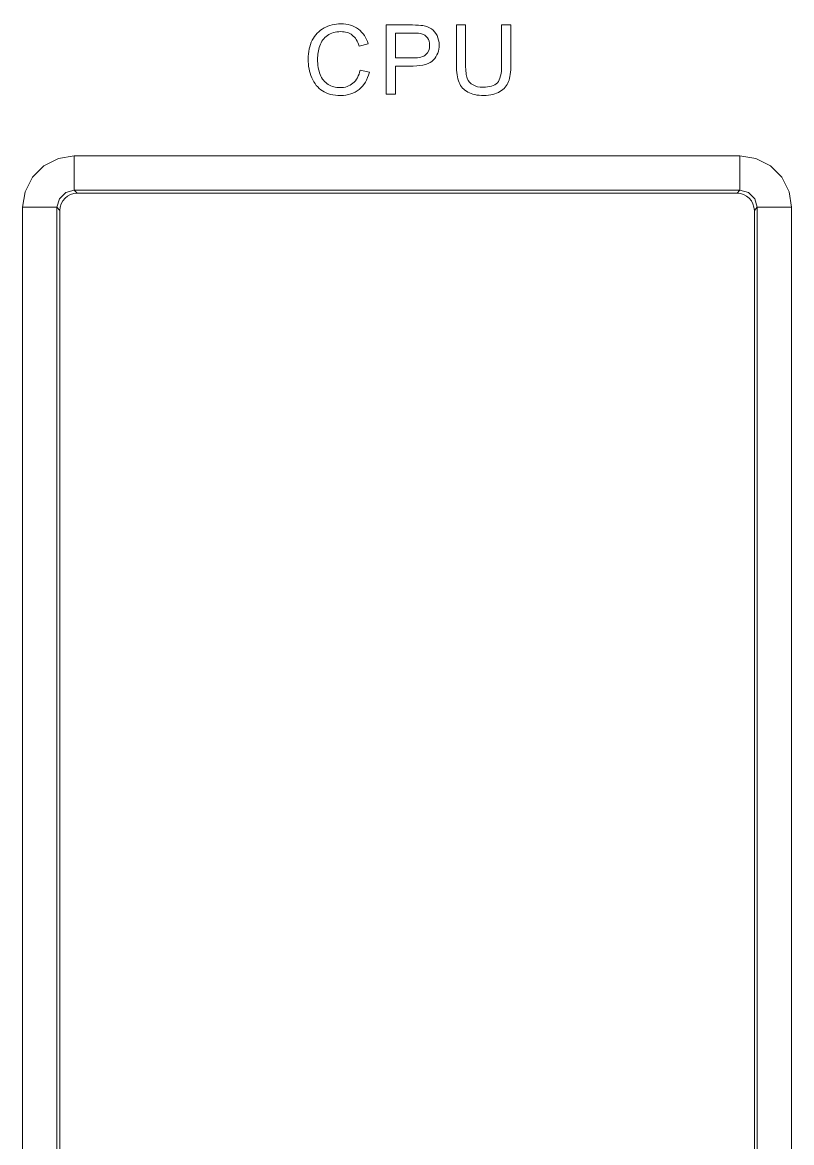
# Model space of a CAD drawing. Header units: millimetres. Extents: x 33157 to 59611, y -29750 to 1750.
# Drawn here: x 55005.87 to 55028.27, y 492.29 to 524.92 of the extents above; entities that cross this region are included whole.
import ezdxf

# ---------------------------------------------------------------- set-up
doc = ezdxf.new("R2010")
doc.units = ezdxf.units.MM
doc.layers.add('layer 1', color=7, linetype='Continuous', lineweight=18)

msp = doc.modelspace()

# ---------------------------------------------------------------- linework, layer by layer
at = {"layer": 'layer 1', "lineweight": 9}
for p, q in [((55007.378, 521.031), (55007.378, 520.03)), ((55026.761, 521.031), (55026.761, 520.03)), ((55005.877, 519.53), (55005.877, 464.69)), ((55006.877, 519.53), (55006.877, 464.69)), ((55027.261, 519.53), (55027.261, 464.69)), ((55028.262, 519.53), (55028.262, 464.69)), ((55006.965, 519.442), (55006.965, 464.778)), ((55027.182, 519.442), (55027.182, 464.778))]:
    msp.add_line(p, q, dxfattribs=at)
at = {"layer": 'layer 1'}
for points, knots in [([(55015.706, 523.53), (55015.706, 523.53), (55015.974, 523.463), (55015.974, 523.463), (55015.918, 523.243), (55015.818, 523.076), (55015.672, 522.961), (55015.527, 522.846), (55015.349, 522.788), (55015.139, 522.788), (55014.922, 522.788), (55014.745, 522.832), (55014.608, 522.921), (55014.472, 523.009), (55014.369, 523.138), (55014.298, 523.306), (55014.227, 523.474), (55014.191, 523.654), (55014.191, 523.847), (55014.191, 524.057), (55014.231, 524.241), (55014.311, 524.397), (55014.392, 524.554), (55014.506, 524.673), (55014.654, 524.754), (55014.802, 524.836), (55014.965, 524.876), (55015.143, 524.876), (55015.346, 524.876), (55015.515, 524.825), (55015.653, 524.722), (55015.79, 524.619), (55015.886, 524.474), (55015.941, 524.288), (55015.941, 524.288), (55015.678, 524.226), (55015.678, 524.226), (55015.631, 524.373), (55015.563, 524.48), (55015.474, 524.547), (55015.385, 524.614), (55015.274, 524.648), (55015.139, 524.648), (55014.984, 524.648), (55014.854, 524.61), (55014.75, 524.536), (55014.646, 524.462), (55014.573, 524.362), (55014.531, 524.236), (55014.489, 524.111), (55014.467, 523.981), (55014.467, 523.848), (55014.467, 523.677), (55014.492, 523.527), (55014.542, 523.399), (55014.592, 523.27), (55014.67, 523.175), (55014.775, 523.111), (55014.88, 523.048), (55014.994, 523.016), (55015.117, 523.016), (55015.266, 523.016), (55015.393, 523.06), (55015.496, 523.146), (55015.6, 523.232), (55015.67, 523.36), (55015.706, 523.53)], [0, 0, 0, 0, 135704.59149, 135704.59149, 135704.59149, 271409.182979, 271409.182979, 271409.182979, 407113.774469, 407113.774469, 407113.774469, 542818.365958, 542818.365958, 542818.365958, 678522.957448, 678522.957448, 678522.957448, 814227.548937, 814227.548937, 814227.548937, 949932.140427, 949932.140427, 949932.140427, 1085636.731916, 1085636.731916, 1085636.731916, 1221341.323406, 1221341.323406, 1221341.323406, 1357045.914895, 1357045.914895, 1357045.914895, 1492750.506385, 1492750.506385, 1492750.506385, 1628455.097874, 1628455.097874, 1628455.097874, 1764159.689364, 1764159.689364, 1764159.689364, 1899864.280853, 1899864.280853, 1899864.280853, 2035568.872343, 2035568.872343, 2035568.872343, 2171273.463832, 2171273.463832, 2171273.463832, 2306978.055322, 2306978.055322, 2306978.055322, 2442682.646811, 2442682.646811, 2442682.646811, 2578387.238301, 2578387.238301, 2578387.238301, 2714091.82979, 2714091.82979, 2714091.82979, 2849796.42128, 2849796.42128, 2849796.42128, 2985501.012769, 2985501.012769, 2985501.012769, 2985501.012769]), ([(55016.462, 522.822), (55016.462, 522.822), (55016.462, 524.842), (55016.462, 524.842), (55016.462, 524.842), (55017.225, 524.842), (55017.225, 524.842), (55017.359, 524.842), (55017.461, 524.836), (55017.532, 524.823), (55017.632, 524.806), (55017.715, 524.775), (55017.782, 524.729), (55017.849, 524.682), (55017.904, 524.617), (55017.944, 524.534), (55017.985, 524.451), (55018.006, 524.359), (55018.006, 524.259), (55018.006, 524.088), (55017.951, 523.942), (55017.841, 523.824), (55017.732, 523.705), (55017.534, 523.646), (55017.248, 523.646), (55017.248, 523.646), (55016.73, 523.646), (55016.73, 523.646), (55016.73, 523.646), (55016.73, 522.822), (55016.73, 522.822), (55016.73, 522.822), (55016.462, 522.822), (55016.462, 522.822)], [0, 0, 0, 0, 139254.411886, 139254.411886, 139254.411886, 278508.823771, 278508.823771, 278508.823771, 417763.235657, 417763.235657, 417763.235657, 557017.647543, 557017.647543, 557017.647543, 696272.059429, 696272.059429, 696272.059429, 835526.471314, 835526.471314, 835526.471314, 974780.8832, 974780.8832, 974780.8832, 1114035.295086, 1114035.295086, 1114035.295086, 1253289.706971, 1253289.706971, 1253289.706971, 1392544.118857, 1392544.118857, 1392544.118857, 1531798.530743, 1531798.530743, 1531798.530743, 1531798.530743]), ([(55019.825, 524.842), (55019.825, 524.842), (55020.093, 524.842), (55020.093, 524.842), (55020.093, 524.842), (55020.093, 523.675), (55020.093, 523.675), (55020.093, 523.472), (55020.07, 523.311), (55020.024, 523.191), (55019.978, 523.072), (55019.895, 522.975), (55019.776, 522.9), (55019.656, 522.825), (55019.499, 522.788), (55019.304, 522.788), (55019.116, 522.788), (55018.961, 522.82), (55018.841, 522.886), (55018.721, 522.951), (55018.635, 523.045), (55018.584, 523.169), (55018.533, 523.292), (55018.507, 523.461), (55018.507, 523.675), (55018.507, 523.675), (55018.507, 524.842), (55018.507, 524.842), (55018.507, 524.842), (55018.775, 524.842), (55018.775, 524.842), (55018.775, 524.842), (55018.775, 523.676), (55018.775, 523.676), (55018.775, 523.5), (55018.791, 523.37), (55018.824, 523.288), (55018.856, 523.204), (55018.912, 523.14), (55018.991, 523.095), (55019.07, 523.05), (55019.167, 523.028), (55019.281, 523.028), (55019.477, 523.028), (55019.617, 523.072), (55019.7, 523.161), (55019.783, 523.251), (55019.825, 523.422), (55019.825, 523.676), (55019.825, 523.676), (55019.825, 524.842), (55019.825, 524.842)], [0, 0, 0, 0, 136766.069773, 136766.069773, 136766.069773, 273532.139546, 273532.139546, 273532.139546, 410298.209319, 410298.209319, 410298.209319, 547064.279091, 547064.279091, 547064.279091, 683830.348864, 683830.348864, 683830.348864, 820596.418637, 820596.418637, 820596.418637, 957362.48841, 957362.48841, 957362.48841, 1094128.558183, 1094128.558183, 1094128.558183, 1230894.627956, 1230894.627956, 1230894.627956, 1367660.697728, 1367660.697728, 1367660.697728, 1504426.767501, 1504426.767501, 1504426.767501, 1641192.837274, 1641192.837274, 1641192.837274, 1777958.907047, 1777958.907047, 1777958.907047, 1914724.97682, 1914724.97682, 1914724.97682, 2051491.046593, 2051491.046593, 2051491.046593, 2188257.116366, 2188257.116366, 2188257.116366, 2325023.186138, 2325023.186138, 2325023.186138, 2325023.186138]), ([(55016.73, 523.883), (55016.73, 523.883), (55017.252, 523.883), (55017.252, 523.883), (55017.425, 523.883), (55017.547, 523.915), (55017.62, 523.979), (55017.693, 524.044), (55017.729, 524.134), (55017.729, 524.251), (55017.729, 524.335), (55017.708, 524.408), (55017.665, 524.468), (55017.622, 524.528), (55017.566, 524.568), (55017.496, 524.587), (55017.451, 524.599), (55017.368, 524.605), (55017.247, 524.605), (55017.247, 524.605), (55016.73, 524.605), (55016.73, 524.605), (55016.73, 524.605), (55016.73, 523.883), (55016.73, 523.883)], [0, 0, 0, 0, 141873.702413, 141873.702413, 141873.702413, 283747.404826, 283747.404826, 283747.404826, 425621.10724, 425621.10724, 425621.10724, 567494.809653, 567494.809653, 567494.809653, 709368.512066, 709368.512066, 709368.512066, 851242.214479, 851242.214479, 851242.214479, 993115.916892, 993115.916892, 993115.916892, 1134989.619305, 1134989.619305, 1134989.619305, 1134989.619305])]:
    msp.add_open_spline(points, degree=3, knots=knots, dxfattribs=at)
at = {"layer": 'layer 1', "lineweight": 9}
for points, knots in [([(55007.378, 521.031), (55007.378, 521.031), (55006.921, 520.952), (55006.921, 520.952), (55006.921, 520.952), (55006.5, 520.741), (55006.5, 520.741), (55006.5, 520.741), (55006.166, 520.408), (55006.166, 520.408), (55006.166, 520.408), (55005.956, 519.986), (55005.956, 519.986), (55005.956, 519.986), (55005.877, 519.53), (55005.877, 519.53)], [0, 0, 0, 0, 147708.707037, 147708.707037, 147708.707037, 295417.414074, 295417.414074, 295417.414074, 443126.12111, 443126.12111, 443126.12111, 590834.828147, 590834.828147, 590834.828147, 738543.535184, 738543.535184, 738543.535184, 738543.535184]), ([(55028.262, 519.53), (55028.262, 519.53), (55028.192, 519.986), (55028.192, 519.986), (55028.192, 519.986), (55027.981, 520.408), (55027.981, 520.408), (55027.981, 520.408), (55027.648, 520.741), (55027.648, 520.741), (55027.648, 520.741), (55027.226, 520.952), (55027.226, 520.952), (55027.226, 520.952), (55026.761, 521.031), (55026.761, 521.031)], [0, 0, 0, 0, 147766.810381, 147766.810381, 147766.810381, 295533.620762, 295533.620762, 295533.620762, 443300.431143, 443300.431143, 443300.431143, 591067.241524, 591067.241524, 591067.241524, 738834.051905, 738834.051905, 738834.051905, 738834.051905]), ([(55007.378, 520.03), (55007.378, 520.03), (55007.132, 519.96), (55007.132, 519.96), (55007.132, 519.96), (55006.948, 519.776), (55006.948, 519.776), (55006.948, 519.776), (55006.877, 519.53), (55006.877, 519.53)], [0, 0, 0, 0, 158070.171693, 158070.171693, 158070.171693, 316140.343386, 316140.343386, 316140.343386, 474210.515078, 474210.515078, 474210.515078, 474210.515078]), ([(55007.466, 519.943), (55007.466, 519.943), (55007.369, 519.934), (55007.369, 519.934), (55007.369, 519.934), (55007.272, 519.907), (55007.272, 519.907), (55007.272, 519.907), (55007.185, 519.855), (55007.185, 519.855), (55007.185, 519.855), (55007.114, 519.793), (55007.114, 519.793), (55007.114, 519.793), (55007.053, 519.723), (55007.053, 519.723), (55007.053, 519.723), (55007, 519.635), (55007, 519.635), (55007, 519.635), (55006.974, 519.539), (55006.974, 519.539), (55006.974, 519.539), (55006.965, 519.442), (55006.965, 519.442)], [0, 0, 0, 0, 141853.799867, 141853.799867, 141853.799867, 283707.599734, 283707.599734, 283707.599734, 425561.399602, 425561.399602, 425561.399602, 567415.199469, 567415.199469, 567415.199469, 709268.999336, 709268.999336, 709268.999336, 851122.799203, 851122.799203, 851122.799203, 992976.59907, 992976.59907, 992976.59907, 1134830.398938, 1134830.398938, 1134830.398938, 1134830.398938]), ([(55027.182, 519.442), (55027.182, 519.442), (55027.165, 519.539), (55027.165, 519.539), (55027.165, 519.539), (55027.138, 519.635), (55027.138, 519.635), (55027.138, 519.635), (55027.095, 519.723), (55027.095, 519.723), (55027.095, 519.723), (55027.033, 519.793), (55027.033, 519.793), (55027.033, 519.793), (55026.954, 519.855), (55026.954, 519.855), (55026.954, 519.855), (55026.866, 519.907), (55026.866, 519.907), (55026.866, 519.907), (55026.778, 519.934), (55026.778, 519.934), (55026.778, 519.934), (55026.682, 519.943), (55026.682, 519.943)], [0, 0, 0, 0, 141905.426676, 141905.426676, 141905.426676, 283810.853351, 283810.853351, 283810.853351, 425716.280027, 425716.280027, 425716.280027, 567621.706703, 567621.706703, 567621.706703, 709527.133379, 709527.133379, 709527.133379, 851432.560054, 851432.560054, 851432.560054, 993337.98673, 993337.98673, 993337.98673, 1135243.413406, 1135243.413406, 1135243.413406, 1135243.413406]), ([(55027.261, 519.53), (55027.261, 519.53), (55027.2, 519.776), (55027.2, 519.776), (55027.2, 519.776), (55027.015, 519.96), (55027.015, 519.96), (55027.015, 519.96), (55026.761, 520.03), (55026.761, 520.03)], [0, 0, 0, 0, 158128.15577, 158128.15577, 158128.15577, 316256.311541, 316256.311541, 316256.311541, 474384.467311, 474384.467311, 474384.467311, 474384.467311])]:
    msp.add_open_spline(points, degree=3, knots=knots, dxfattribs=at)
for points in [[(55007.378, 521.031), (55007.378, 521.031), (55026.761, 521.031), (55026.761, 521.031)], [(55007.378, 520.03), (55007.378, 520.03), (55026.761, 520.03), (55026.761, 520.03)], [(55007.466, 519.943), (55007.466, 519.943), (55007.378, 520.03), (55007.378, 520.03)], [(55007.466, 519.943), (55007.466, 519.943), (55026.682, 519.943), (55026.682, 519.943)], [(55026.761, 520.03), (55026.761, 520.03), (55026.682, 519.943), (55026.682, 519.943)], [(55005.877, 519.53), (55005.877, 519.53), (55006.877, 519.53), (55006.877, 519.53)], [(55006.965, 519.442), (55006.965, 519.442), (55006.877, 519.53), (55006.877, 519.53)], [(55027.261, 519.53), (55027.261, 519.53), (55027.182, 519.442), (55027.182, 519.442)], [(55028.262, 519.53), (55028.262, 519.53), (55027.261, 519.53), (55027.261, 519.53)]]:
    msp.add_open_spline(points, degree=3, dxfattribs=at)

doc.saveas('drawing.dxf')
